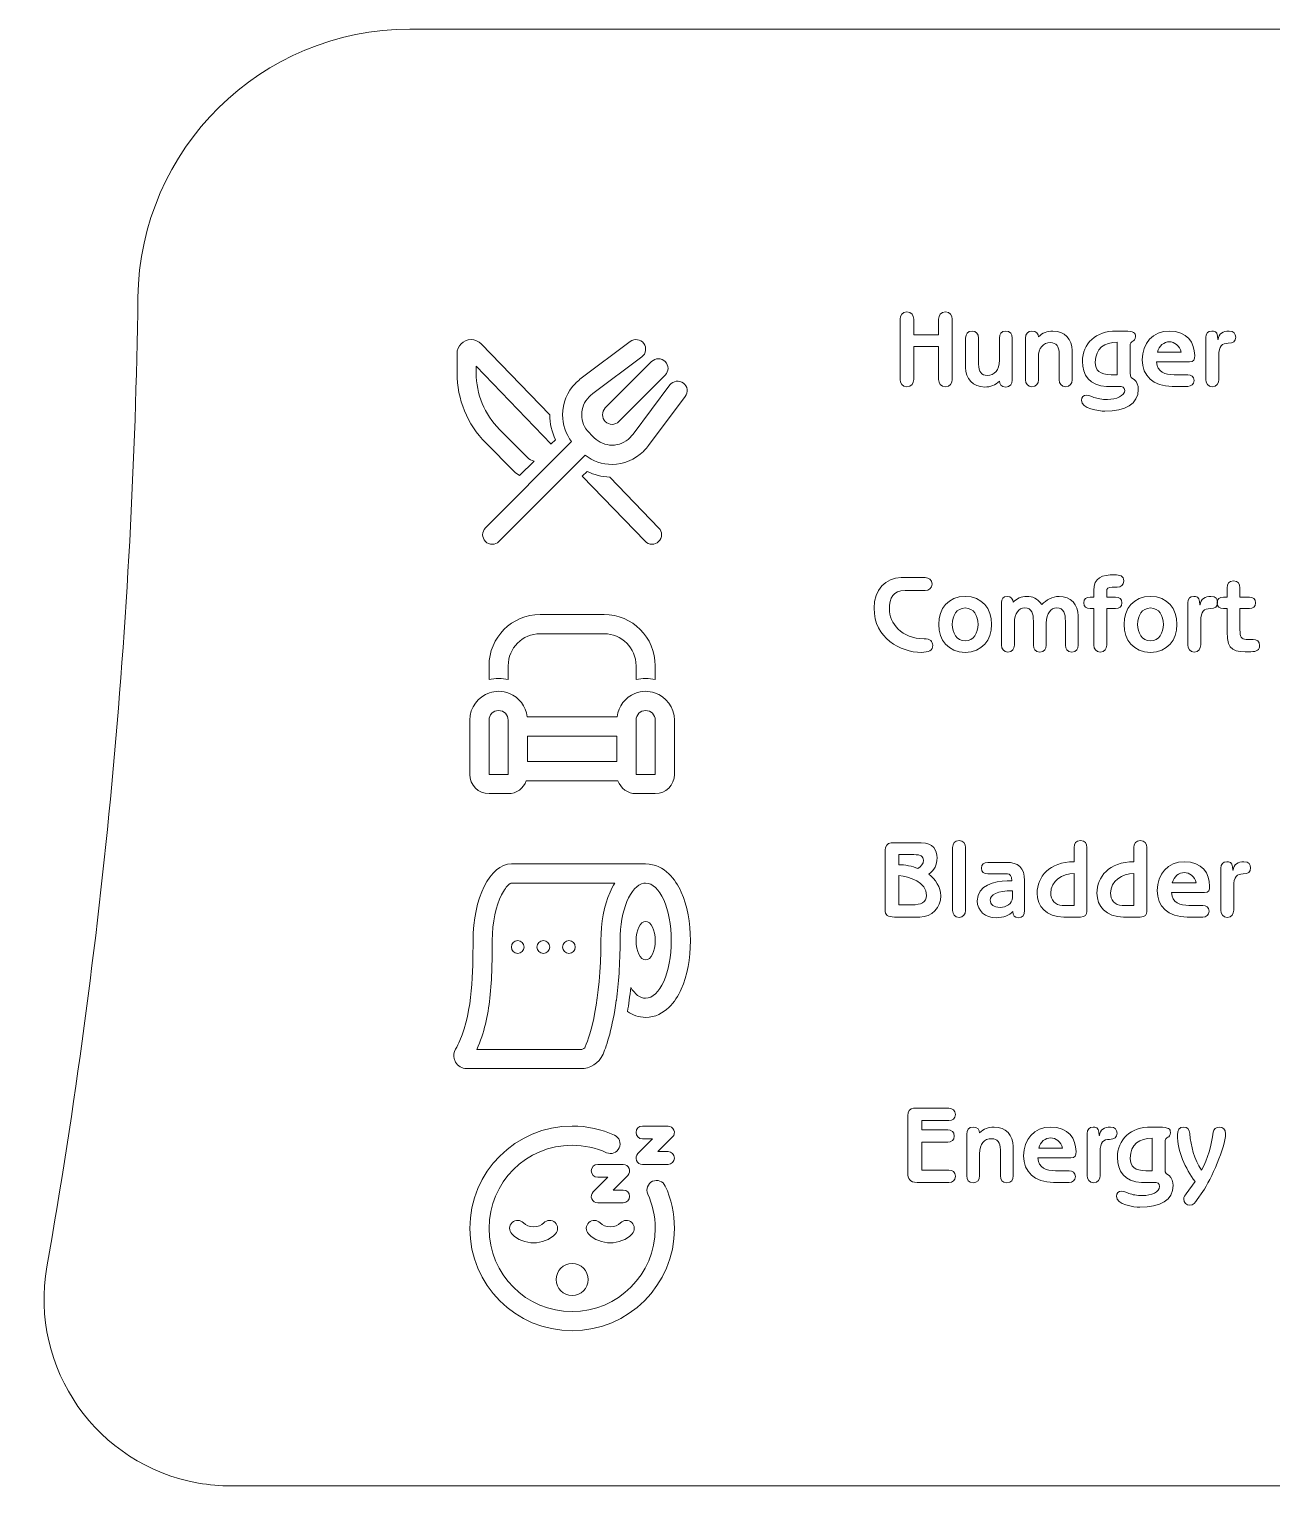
# Model space of a CAD drawing. Extents: x 907 to 1013, y -115 to -60.
# Drawn here: x 906.7 to 953.6, y -114.7 to -59.7 of the extents above; entities that cross this region are included whole.
import ezdxf

# ---------------------------------------------------------------- set-up
doc = ezdxf.new("R2010")
doc.units = 0
doc.header["$MEASUREMENT"] = 0
doc.layers.add('Layer 1', color=7, linetype='Continuous', lineweight=0)

# ---------------------------------------------------------------- blocks, each defined once
blk = doc.blocks.new('Block_2')
at = {"layer": 'Layer 1', "color": 7, "lineweight": 9}
for points, knots in [([(939.772, -80.924), (939.333, -80.924), (939.183, -81.204), (939.183, -81.622), (939.183, -82.142), (939.634, -82.743), (940.491, -82.743), (940.722, -82.743), (940.82, -82.849), (940.82, -82.987), (940.82, -83.182), (940.669, -83.255), (940.389, -83.255), (939.593, -83.255), (938.606, -82.719), (938.606, -81.59), (938.606, -80.891), (939.041, -80.437), (939.626, -80.437), (939.626, -80.437), (940.527, -80.437), (940.527, -80.437), (940.673, -80.437), (940.791, -80.514), (940.791, -80.68), (940.791, -80.847), (940.673, -80.924), (940.527, -80.924), (940.527, -80.924), (939.772, -80.924), (939.772, -80.924)], [0, 0, 0, 0, 1, 1, 1, 2, 2, 2, 3, 3, 3, 4, 4, 4, 5, 5, 5, 6, 6, 6, 7, 7, 7, 8, 8, 8, 9, 9, 9, 10, 10, 10, 10]), ([(946.895, -81.606), (946.895, -81.606), (946.757, -81.606), (946.757, -81.606), (946.623, -81.606), (946.518, -81.537), (946.518, -81.387), (946.518, -81.237), (946.623, -81.168), (946.757, -81.168), (946.757, -81.168), (946.895, -81.168), (946.895, -81.168), (946.895, -81.168), (946.895, -80.92), (946.895, -80.92), (946.895, -80.428), (947.216, -80.331), (947.675, -80.331), (947.874, -80.331), (948.029, -80.363), (948.029, -80.562), (948.029, -80.721), (947.919, -80.794), (947.781, -80.794), (947.781, -80.794), (947.586, -80.794), (947.586, -80.794), (947.428, -80.794), (947.383, -80.843), (947.383, -80.96), (947.383, -80.96), (947.383, -81.168), (947.383, -81.168), (947.383, -81.168), (947.72, -81.168), (947.72, -81.168), (947.85, -81.168), (947.955, -81.237), (947.955, -81.387), (947.955, -81.537), (947.85, -81.606), (947.72, -81.606), (947.72, -81.606), (947.383, -81.606), (947.383, -81.606), (947.383, -81.606), (947.383, -82.979), (947.383, -82.979), (947.383, -83.125), (947.306, -83.243), (947.139, -83.243), (946.973, -83.243), (946.895, -83.125), (946.895, -82.979), (946.895, -82.979), (946.895, -81.606), (946.895, -81.606)], [0, 0, 0, 0, 1, 1, 1, 2, 2, 2, 3, 3, 3, 4, 4, 4, 5, 5, 5, 6, 6, 6, 7, 7, 7, 8, 8, 8, 9, 9, 9, 10, 10, 10, 11, 11, 11, 12, 12, 12, 13, 13, 13, 14, 14, 14, 15, 15, 15, 16, 16, 16, 17, 17, 17, 18, 18, 18, 19, 19, 19, 19]), ([(952.411, -81.606), (952.411, -81.606), (952.411, -82.41), (952.411, -82.41), (952.411, -82.654), (952.46, -82.768), (952.646, -82.768), (952.646, -82.768), (952.906, -82.768), (952.906, -82.768), (953.044, -82.768), (953.154, -82.841), (953.154, -82.999), (953.154, -83.158), (953.044, -83.231), (952.825, -83.231), (952.208, -83.231), (951.923, -83.231), (951.923, -82.483), (951.923, -82.483), (951.923, -81.606), (951.923, -81.606), (951.923, -81.606), (951.785, -81.606), (951.785, -81.606), (951.651, -81.606), (951.546, -81.537), (951.546, -81.387), (951.546, -81.237), (951.651, -81.168), (951.785, -81.168), (951.785, -81.168), (951.923, -81.168), (951.923, -81.168), (951.923, -81.168), (951.923, -80.822), (951.923, -80.822), (951.923, -80.676), (952.001, -80.558), (952.167, -80.558), (952.334, -80.558), (952.411, -80.676), (952.411, -80.822), (952.411, -80.822), (952.411, -81.168), (952.411, -81.168), (952.411, -81.168), (952.768, -81.168), (952.768, -81.168), (952.898, -81.168), (953.004, -81.237), (953.004, -81.387), (953.004, -81.537), (952.898, -81.606), (952.768, -81.606), (952.768, -81.606), (952.411, -81.606), (952.411, -81.606)], [0, 0, 0, 0, 1, 1, 1, 2, 2, 2, 3, 3, 3, 4, 4, 4, 5, 5, 5, 6, 6, 6, 7, 7, 7, 8, 8, 8, 9, 9, 9, 10, 10, 10, 11, 11, 11, 12, 12, 12, 13, 13, 13, 14, 14, 14, 15, 15, 15, 16, 16, 16, 17, 17, 17, 18, 18, 18, 19, 19, 19, 19]), ([(942.042, -83.255), (941.409, -83.255), (941.043, -82.792), (941.043, -82.199), (941.043, -81.606), (941.409, -81.143), (942.042, -81.143), (942.676, -81.143), (943.041, -81.606), (943.041, -82.199), (943.041, -82.792), (942.676, -83.255), (942.042, -83.255)], [0, 0, 0, 0, 1, 1, 1, 2, 2, 2, 3, 3, 3, 4, 4, 4, 4]), ([(943.411, -81.379), (943.411, -81.249), (943.48, -81.143), (943.63, -81.143), (943.78, -81.143), (943.849, -81.249), (943.849, -81.363), (943.992, -81.224), (944.166, -81.143), (944.365, -81.143), (944.601, -81.143), (944.747, -81.216), (944.934, -81.448), (945.108, -81.285), (945.32, -81.143), (945.588, -81.143), (946.026, -81.143), (946.311, -81.46), (946.311, -81.874), (946.311, -81.874), (946.311, -82.979), (946.311, -82.979), (946.311, -83.125), (946.233, -83.243), (946.067, -83.243), (945.9, -83.243), (945.823, -83.125), (945.823, -82.979), (945.823, -82.979), (945.823, -82.077), (945.823, -82.077), (945.823, -81.797), (945.766, -81.582), (945.494, -81.582), (945.279, -81.582), (945.104, -81.769), (945.104, -82.15), (945.104, -82.15), (945.104, -82.979), (945.104, -82.979), (945.104, -83.125), (945.027, -83.243), (944.861, -83.243), (944.694, -83.243), (944.617, -83.125), (944.617, -82.979), (944.617, -82.979), (944.617, -82.077), (944.617, -82.077), (944.617, -81.797), (944.56, -81.582), (944.288, -81.582), (944.073, -81.582), (943.898, -81.769), (943.898, -82.15), (943.898, -82.15), (943.898, -82.979), (943.898, -82.979), (943.898, -83.125), (943.821, -83.243), (943.654, -83.243), (943.488, -83.243), (943.411, -83.125), (943.411, -82.979), (943.411, -82.979), (943.411, -81.379), (943.411, -81.379)], [0, 0, 0, 0, 1, 1, 1, 2, 2, 2, 3, 3, 3, 4, 4, 4, 5, 5, 5, 6, 6, 6, 7, 7, 7, 8, 8, 8, 9, 9, 9, 10, 10, 10, 11, 11, 11, 12, 12, 12, 13, 13, 13, 14, 14, 14, 15, 15, 15, 16, 16, 16, 17, 17, 17, 18, 18, 18, 19, 19, 19, 20, 20, 20, 21, 21, 21, 22, 22, 22, 22]), ([(949.036, -83.255), (948.402, -83.255), (948.037, -82.792), (948.037, -82.199), (948.037, -81.606), (948.402, -81.143), (949.036, -81.143), (949.669, -81.143), (950.035, -81.606), (950.035, -82.199), (950.035, -82.792), (949.669, -83.255), (949.036, -83.255)], [0, 0, 0, 0, 1, 1, 1, 2, 2, 2, 3, 3, 3, 4, 4, 4, 4]), ([(950.445, -81.391), (950.445, -81.224), (950.526, -81.143), (950.668, -81.143), (950.758, -81.143), (950.872, -81.155), (950.888, -81.338), (950.888, -81.338), (950.896, -81.464), (950.896, -81.464), (950.896, -81.464), (950.904, -81.464), (950.904, -81.464), (950.937, -81.241), (951.091, -81.143), (951.318, -81.143), (951.497, -81.143), (951.57, -81.241), (951.57, -81.379), (951.57, -81.533), (951.465, -81.606), (951.29, -81.606), (951.05, -81.606), (950.932, -81.704), (950.932, -82.077), (950.932, -82.077), (950.932, -82.967), (950.932, -82.967), (950.932, -83.125), (950.843, -83.243), (950.689, -83.243), (950.534, -83.243), (950.445, -83.125), (950.445, -82.967), (950.445, -82.967), (950.445, -81.391), (950.445, -81.391)], [0, 0, 0, 0, 1, 1, 1, 2, 2, 2, 3, 3, 3, 4, 4, 4, 5, 5, 5, 6, 6, 6, 7, 7, 7, 8, 8, 8, 9, 9, 9, 10, 10, 10, 11, 11, 11, 12, 12, 12, 12]), ([(942.042, -81.582), (941.709, -81.582), (941.555, -81.874), (941.555, -82.199), (941.555, -82.524), (941.709, -82.817), (942.042, -82.817), (942.375, -82.817), (942.529, -82.524), (942.529, -82.199), (942.529, -81.874), (942.375, -81.582), (942.042, -81.582)], [0, 0, 0, 0, 1, 1, 1, 2, 2, 2, 3, 3, 3, 4, 4, 4, 4]), ([(949.036, -81.582), (948.703, -81.582), (948.548, -81.874), (948.548, -82.199), (948.548, -82.524), (948.703, -82.817), (949.036, -82.817), (949.369, -82.817), (949.523, -82.524), (949.523, -82.199), (949.523, -81.874), (949.369, -81.582), (949.036, -81.582)], [0, 0, 0, 0, 1, 1, 1, 2, 2, 2, 3, 3, 3, 4, 4, 4, 4])]:
    blk.add_open_spline(points, degree=3, knots=knots, dxfattribs=at)
blk = doc.blocks.new('Block_3')
at = {"layer": 'Layer 1', "color": 7, "lineweight": 9}
for points, knots in [([(941.041, -71.281), (941.041, -71.281), (941.041, -70.692), (941.041, -70.692), (941.041, -70.538), (941.122, -70.416), (941.297, -70.416), (941.471, -70.416), (941.553, -70.538), (941.553, -70.692), (941.553, -70.692), (941.553, -72.958), (941.553, -72.958), (941.553, -73.113), (941.471, -73.235), (941.297, -73.235), (941.122, -73.235), (941.041, -73.113), (941.041, -72.958), (941.041, -72.958), (941.041, -71.72), (941.041, -71.72), (941.041, -71.72), (940.099, -71.72), (940.099, -71.72), (940.099, -71.72), (940.099, -72.958), (940.099, -72.958), (940.099, -73.113), (940.017, -73.235), (939.843, -73.235), (939.668, -73.235), (939.587, -73.113), (939.587, -72.958), (939.587, -72.958), (939.587, -70.692), (939.587, -70.692), (939.587, -70.538), (939.668, -70.416), (939.843, -70.416), (940.017, -70.416), (940.099, -70.538), (940.099, -70.692), (940.099, -70.692), (940.099, -71.281), (940.099, -71.281), (940.099, -71.281), (941.041, -71.281), (941.041, -71.281)], [0, 0, 0, 0, 1, 1, 1, 2, 2, 2, 3, 3, 3, 4, 4, 4, 5, 5, 5, 6, 6, 6, 7, 7, 7, 8, 8, 8, 9, 9, 9, 10, 10, 10, 11, 11, 11, 12, 12, 12, 13, 13, 13, 14, 14, 14, 15, 15, 15, 16, 16, 16, 16]), ([(943.819, -72.983), (943.819, -73.129), (943.742, -73.247), (943.575, -73.247), (943.409, -73.247), (943.332, -73.129), (943.332, -73.028), (943.169, -73.182), (943.007, -73.247), (942.783, -73.247), (942.345, -73.247), (942.06, -72.93), (942.06, -72.516), (942.06, -72.516), (942.06, -71.399), (942.06, -71.399), (942.06, -71.253), (942.137, -71.135), (942.304, -71.135), (942.471, -71.135), (942.548, -71.253), (942.548, -71.399), (942.548, -71.399), (942.548, -72.386), (942.548, -72.386), (942.548, -72.67), (942.657, -72.808), (942.877, -72.808), (943.153, -72.808), (943.332, -72.617), (943.332, -72.24), (943.332, -72.24), (943.332, -71.399), (943.332, -71.399), (943.332, -71.253), (943.409, -71.135), (943.575, -71.135), (943.742, -71.135), (943.819, -71.253), (943.819, -71.399), (943.819, -71.399), (943.819, -72.983), (943.819, -72.983)], [0, 0, 0, 0, 1, 1, 1, 2, 2, 2, 3, 3, 3, 4, 4, 4, 5, 5, 5, 6, 6, 6, 7, 7, 7, 8, 8, 8, 9, 9, 9, 10, 10, 10, 11, 11, 11, 12, 12, 12, 13, 13, 13, 14, 14, 14, 14]), ([(944.318, -71.399), (944.318, -71.253), (944.396, -71.135), (944.562, -71.135), (944.729, -71.135), (944.806, -71.253), (944.806, -71.354), (944.968, -71.2), (945.131, -71.135), (945.354, -71.135), (945.793, -71.135), (946.077, -71.452), (946.077, -71.866), (946.077, -71.866), (946.077, -72.971), (946.077, -72.971), (946.077, -73.117), (946, -73.235), (945.833, -73.235), (945.667, -73.235), (945.59, -73.117), (945.59, -72.971), (945.59, -72.971), (945.59, -71.996), (945.59, -71.996), (945.59, -71.712), (945.48, -71.574), (945.261, -71.574), (944.985, -71.574), (944.806, -71.764), (944.806, -72.142), (944.806, -72.142), (944.806, -72.971), (944.806, -72.971), (944.806, -73.117), (944.729, -73.235), (944.562, -73.235), (944.396, -73.235), (944.318, -73.117), (944.318, -72.971), (944.318, -72.971), (944.318, -71.399), (944.318, -71.399)], [0, 0, 0, 0, 1, 1, 1, 2, 2, 2, 3, 3, 3, 4, 4, 4, 5, 5, 5, 6, 6, 6, 7, 7, 7, 8, 8, 8, 9, 9, 9, 10, 10, 10, 11, 11, 11, 12, 12, 12, 13, 13, 13, 14, 14, 14, 14]), ([(947.381, -73.222), (946.743, -73.222), (946.467, -72.768), (946.467, -72.288), (946.467, -71.594), (946.979, -71.135), (947.738, -71.135), (947.738, -71.135), (948.055, -71.135), (948.055, -71.135), (948.412, -71.155), (948.469, -71.2), (948.469, -71.338), (948.469, -71.602), (948.266, -71.431), (948.266, -71.728), (948.266, -71.728), (948.266, -72.711), (948.266, -72.711), (948.266, -72.906), (948.327, -72.894), (948.42, -72.967), (948.53, -73.052), (948.575, -73.202), (948.575, -73.336), (948.575, -73.893), (948.083, -74.157), (947.316, -74.157), (947.092, -74.157), (946.43, -74.071), (946.43, -73.746), (946.43, -73.62), (946.516, -73.556), (946.613, -73.556), (946.707, -73.556), (946.784, -73.596), (946.902, -73.637), (947.048, -73.69), (947.194, -73.718), (947.413, -73.718), (947.75, -73.718), (948.063, -73.58), (948.063, -73.373), (948.063, -73.263), (947.982, -73.222), (947.836, -73.222), (947.836, -73.222), (947.381, -73.222), (947.381, -73.222)], [0, 0, 0, 0, 1, 1, 1, 2, 2, 2, 3, 3, 3, 4, 4, 4, 5, 5, 5, 6, 6, 6, 7, 7, 7, 8, 8, 8, 9, 9, 9, 10, 10, 10, 11, 11, 11, 12, 12, 12, 13, 13, 13, 14, 14, 14, 15, 15, 15, 16, 16, 16, 16]), ([(949.854, -73.222), (949.131, -73.222), (948.725, -72.824), (948.725, -72.219), (948.725, -71.61), (949.123, -71.135), (949.745, -71.135), (950.423, -71.135), (950.703, -71.586), (950.703, -72.061), (950.703, -72.199), (950.675, -72.301), (950.504, -72.301), (950.504, -72.301), (949.261, -72.301), (949.261, -72.301), (949.294, -72.682), (949.582, -72.784), (949.923, -72.784), (949.923, -72.784), (950.447, -72.784), (950.447, -72.784), (950.577, -72.784), (950.683, -72.853), (950.683, -73.003), (950.683, -73.153), (950.577, -73.222), (950.447, -73.222), (950.447, -73.222), (949.854, -73.222), (949.854, -73.222)], [0, 0, 0, 0, 1, 1, 1, 2, 2, 2, 3, 3, 3, 4, 4, 4, 5, 5, 5, 6, 6, 6, 7, 7, 7, 8, 8, 8, 9, 9, 9, 10, 10, 10, 10]), ([(951.125, -71.383), (951.125, -71.216), (951.207, -71.135), (951.349, -71.135), (951.438, -71.135), (951.552, -71.147), (951.568, -71.33), (951.568, -71.33), (951.576, -71.456), (951.576, -71.456), (951.576, -71.456), (951.584, -71.456), (951.584, -71.456), (951.617, -71.232), (951.771, -71.135), (951.999, -71.135), (952.177, -71.135), (952.25, -71.232), (952.25, -71.37), (952.25, -71.525), (952.145, -71.598), (951.97, -71.598), (951.731, -71.598), (951.613, -71.695), (951.613, -72.069), (951.613, -72.069), (951.613, -72.958), (951.613, -72.958), (951.613, -73.117), (951.523, -73.235), (951.369, -73.235), (951.215, -73.235), (951.125, -73.117), (951.125, -72.958), (951.125, -72.958), (951.125, -71.383), (951.125, -71.383)], [0, 0, 0, 0, 1, 1, 1, 2, 2, 2, 3, 3, 3, 4, 4, 4, 5, 5, 5, 6, 6, 6, 7, 7, 7, 8, 8, 8, 9, 9, 9, 10, 10, 10, 11, 11, 11, 12, 12, 12, 12]), ([(947.779, -71.557), (947.312, -71.557), (946.954, -71.785), (946.954, -72.305), (946.954, -72.625), (947.121, -72.784), (947.547, -72.784), (947.547, -72.784), (947.779, -72.784), (947.779, -72.784), (947.779, -72.784), (947.779, -71.557), (947.779, -71.557)], [0, 0, 0, 0, 1, 1, 1, 2, 2, 2, 3, 3, 3, 4, 4, 4, 4]), ([(950.191, -71.935), (950.138, -71.691), (949.935, -71.541), (949.745, -71.541), (949.554, -71.541), (949.351, -71.691), (949.294, -71.935), (949.294, -71.935), (950.191, -71.935), (950.191, -71.935)], [0, 0, 0, 0, 1, 1, 1, 2, 2, 2, 3, 3, 3, 3])]:
    blk.add_open_spline(points, degree=3, knots=knots, dxfattribs=at)
blk = doc.blocks.new('Block_4')
at = {"layer": 'Layer 1', "color": 7, "lineweight": 9}
for points, knots in [([(940.383, -90.445), (940.846, -90.445), (940.98, -90.713), (940.98, -91.009), (940.98, -91.286), (940.883, -91.456), (940.671, -91.623), (940.923, -91.813), (941.122, -92.114), (941.122, -92.439), (941.122, -92.873), (940.789, -93.239), (940.334, -93.239), (940.334, -93.239), (939.376, -93.239), (939.376, -93.239), (939.108, -93.239), (939.022, -93.158), (939.022, -92.963), (939.022, -92.963), (939.022, -90.721), (939.022, -90.721), (939.022, -90.567), (939.108, -90.445), (939.246, -90.445), (939.246, -90.445), (940.383, -90.445), (940.383, -90.445)], [0, 0, 0, 0, 1, 1, 1, 2, 2, 2, 3, 3, 3, 4, 4, 4, 5, 5, 5, 6, 6, 6, 7, 7, 7, 8, 8, 8, 9, 9, 9, 9]), ([(942.056, -92.987), (942.056, -93.133), (941.979, -93.251), (941.813, -93.251), (941.646, -93.251), (941.569, -93.133), (941.569, -92.987), (941.569, -92.987), (941.569, -90.615), (941.569, -90.615), (941.569, -90.469), (941.646, -90.351), (941.813, -90.351), (941.979, -90.351), (942.056, -90.469), (942.056, -90.615), (942.056, -90.615), (942.056, -92.987), (942.056, -92.987)], [0, 0, 0, 0, 1, 1, 1, 2, 2, 2, 3, 3, 3, 4, 4, 4, 5, 5, 5, 6, 6, 6, 6]), ([(946.638, -93.024), (946.638, -93.15), (946.585, -93.239), (946.394, -93.239), (946.394, -93.239), (945.764, -93.239), (945.764, -93.239), (945.09, -93.239), (944.757, -92.825), (944.757, -92.337), (944.757, -91.728), (945.216, -91.151), (946.15, -91.151), (946.15, -91.151), (946.15, -90.615), (946.15, -90.615), (946.15, -90.469), (946.227, -90.351), (946.394, -90.351), (946.56, -90.351), (946.638, -90.469), (946.638, -90.615), (946.638, -90.615), (946.638, -93.024), (946.638, -93.024)], [0, 0, 0, 0, 1, 1, 1, 2, 2, 2, 3, 3, 3, 4, 4, 4, 5, 5, 5, 6, 6, 6, 7, 7, 7, 8, 8, 8, 8]), ([(948.896, -93.024), (948.896, -93.15), (948.843, -93.239), (948.652, -93.239), (948.652, -93.239), (948.022, -93.239), (948.022, -93.239), (947.348, -93.239), (947.015, -92.825), (947.015, -92.337), (947.015, -91.728), (947.474, -91.151), (948.408, -91.151), (948.408, -91.151), (948.408, -90.615), (948.408, -90.615), (948.408, -90.469), (948.485, -90.351), (948.652, -90.351), (948.818, -90.351), (948.896, -90.469), (948.896, -90.615), (948.896, -90.615), (948.896, -93.024), (948.896, -93.024)], [0, 0, 0, 0, 1, 1, 1, 2, 2, 2, 3, 3, 3, 4, 4, 4, 5, 5, 5, 6, 6, 6, 7, 7, 7, 8, 8, 8, 8]), ([(939.534, -91.265), (939.762, -91.265), (940.05, -91.322), (940.261, -91.411), (940.391, -91.33), (940.468, -91.233), (940.468, -91.099), (940.468, -90.948), (940.375, -90.883), (940.107, -90.883), (940.107, -90.883), (939.534, -90.883), (939.534, -90.883), (939.534, -90.883), (939.534, -91.265), (939.534, -91.265)], [0, 0, 0, 0, 1, 1, 1, 2, 2, 2, 3, 3, 3, 4, 4, 4, 5, 5, 5, 5]), ([(944.286, -92.995), (944.286, -93.162), (944.225, -93.263), (944.046, -93.263), (943.912, -93.263), (943.851, -93.182), (943.839, -93.028), (943.709, -93.19), (943.49, -93.263), (943.21, -93.263), (942.799, -93.263), (942.499, -93.012), (942.499, -92.622), (942.499, -92.037), (943.153, -91.878), (943.628, -91.878), (943.628, -91.878), (943.799, -91.878), (943.799, -91.878), (943.799, -91.671), (943.746, -91.614), (943.636, -91.614), (943.636, -91.614), (942.893, -91.614), (942.893, -91.614), (942.759, -91.614), (942.653, -91.545), (942.653, -91.395), (942.653, -91.245), (942.759, -91.176), (942.893, -91.176), (942.893, -91.176), (943.604, -91.176), (943.604, -91.176), (944.034, -91.176), (944.286, -91.367), (944.286, -91.866), (944.286, -91.866), (944.286, -92.995), (944.286, -92.995)], [0, 0, 0, 0, 1, 1, 1, 2, 2, 2, 3, 3, 3, 4, 4, 4, 5, 5, 5, 6, 6, 6, 7, 7, 7, 8, 8, 8, 9, 9, 9, 10, 10, 10, 11, 11, 11, 12, 12, 12, 13, 13, 13, 13]), ([(950.419, -93.239), (949.696, -93.239), (949.29, -92.841), (949.29, -92.236), (949.29, -91.627), (949.688, -91.151), (950.309, -91.151), (950.987, -91.151), (951.268, -91.602), (951.268, -92.077), (951.268, -92.216), (951.239, -92.317), (951.069, -92.317), (951.069, -92.317), (949.826, -92.317), (949.826, -92.317), (949.858, -92.699), (950.147, -92.8), (950.488, -92.8), (950.488, -92.8), (951.012, -92.8), (951.012, -92.8), (951.142, -92.8), (951.247, -92.869), (951.247, -93.02), (951.247, -93.17), (951.142, -93.239), (951.012, -93.239), (951.012, -93.239), (950.419, -93.239), (950.419, -93.239)], [0, 0, 0, 0, 1, 1, 1, 2, 2, 2, 3, 3, 3, 4, 4, 4, 5, 5, 5, 6, 6, 6, 7, 7, 7, 8, 8, 8, 9, 9, 9, 10, 10, 10, 10]), ([(951.69, -91.399), (951.69, -91.233), (951.771, -91.151), (951.913, -91.151), (952.003, -91.151), (952.116, -91.164), (952.133, -91.346), (952.133, -91.346), (952.141, -91.472), (952.141, -91.472), (952.141, -91.472), (952.149, -91.472), (952.149, -91.472), (952.181, -91.249), (952.336, -91.151), (952.563, -91.151), (952.742, -91.151), (952.815, -91.249), (952.815, -91.387), (952.815, -91.541), (952.709, -91.614), (952.535, -91.614), (952.295, -91.614), (952.177, -91.712), (952.177, -92.086), (952.177, -92.086), (952.177, -92.975), (952.177, -92.975), (952.177, -93.133), (952.088, -93.251), (951.934, -93.251), (951.779, -93.251), (951.69, -93.133), (951.69, -92.975), (951.69, -92.975), (951.69, -91.399), (951.69, -91.399)], [0, 0, 0, 0, 1, 1, 1, 2, 2, 2, 3, 3, 3, 4, 4, 4, 5, 5, 5, 6, 6, 6, 7, 7, 7, 8, 8, 8, 9, 9, 9, 10, 10, 10, 11, 11, 11, 12, 12, 12, 12]), ([(939.534, -92.776), (939.534, -92.776), (940.034, -92.776), (940.034, -92.776), (940.375, -92.776), (940.586, -92.695), (940.586, -92.423), (940.586, -91.927), (939.944, -91.704), (939.534, -91.671), (939.534, -91.671), (939.534, -92.776), (939.534, -92.776)], [0, 0, 0, 0, 1, 1, 1, 2, 2, 2, 3, 3, 3, 4, 4, 4, 4]), ([(946.15, -91.59), (945.712, -91.59), (945.269, -91.883), (945.269, -92.333), (945.269, -92.589), (945.431, -92.8), (945.707, -92.8), (945.707, -92.8), (946.15, -92.8), (946.15, -92.8), (946.15, -92.8), (946.15, -91.59), (946.15, -91.59)], [0, 0, 0, 0, 1, 1, 1, 2, 2, 2, 3, 3, 3, 4, 4, 4, 4]), ([(948.408, -91.59), (947.97, -91.59), (947.527, -91.883), (947.527, -92.333), (947.527, -92.589), (947.689, -92.8), (947.966, -92.8), (947.966, -92.8), (948.408, -92.8), (948.408, -92.8), (948.408, -92.8), (948.408, -91.59), (948.408, -91.59)], [0, 0, 0, 0, 1, 1, 1, 2, 2, 2, 3, 3, 3, 4, 4, 4, 4]), ([(950.756, -91.952), (950.703, -91.708), (950.5, -91.558), (950.309, -91.558), (950.118, -91.558), (949.915, -91.708), (949.858, -91.952), (949.858, -91.952), (950.756, -91.952), (950.756, -91.952)], [0, 0, 0, 0, 1, 1, 1, 2, 2, 2, 3, 3, 3, 3]), ([(943.823, -92.244), (943.258, -92.244), (942.986, -92.406), (942.986, -92.597), (942.986, -92.764), (943.116, -92.873), (943.36, -92.873), (943.587, -92.873), (943.823, -92.735), (943.823, -92.504), (943.823, -92.504), (943.823, -92.244), (943.823, -92.244)], [0, 0, 0, 0, 1, 1, 1, 2, 2, 2, 3, 3, 3, 4, 4, 4, 4])]:
    blk.add_open_spline(points, degree=3, knots=knots, dxfattribs=at)
blk = doc.blocks.new('Block_5')
at = {"layer": 'Layer 1', "color": 7, "lineweight": 9}
for points, knots in [([(940.409, -101.265), (940.409, -101.265), (941.384, -101.265), (941.384, -101.265), (941.522, -101.265), (941.632, -101.339), (941.632, -101.497), (941.632, -101.655), (941.522, -101.728), (941.384, -101.728), (941.384, -101.728), (940.409, -101.728), (940.409, -101.728), (940.409, -101.728), (940.409, -102.784), (940.409, -102.784), (940.409, -102.784), (941.425, -102.784), (941.425, -102.784), (941.563, -102.784), (941.672, -102.857), (941.672, -103.016), (941.672, -103.174), (941.563, -103.247), (941.425, -103.247), (941.425, -103.247), (940.227, -103.247), (940.227, -103.247), (939.959, -103.247), (939.873, -103.109), (939.873, -102.898), (939.873, -102.898), (939.873, -100.729), (939.873, -100.729), (939.873, -100.575), (939.959, -100.453), (940.097, -100.453), (940.097, -100.453), (941.425, -100.453), (941.425, -100.453), (941.563, -100.453), (941.672, -100.526), (941.672, -100.685), (941.672, -100.843), (941.563, -100.916), (941.425, -100.916), (941.425, -100.916), (940.409, -100.916), (940.409, -100.916), (940.409, -100.916), (940.409, -101.265), (940.409, -101.265)], [0, 0, 0, 0, 1, 1, 1, 2, 2, 2, 3, 3, 3, 4, 4, 4, 5, 5, 5, 6, 6, 6, 7, 7, 7, 8, 8, 8, 9, 9, 9, 10, 10, 10, 11, 11, 11, 12, 12, 12, 13, 13, 13, 14, 14, 14, 15, 15, 15, 16, 16, 16, 17, 17, 17, 17]), ([(942.099, -101.424), (942.099, -101.278), (942.176, -101.16), (942.343, -101.16), (942.509, -101.16), (942.586, -101.278), (942.586, -101.379), (942.749, -101.225), (942.911, -101.16), (943.135, -101.16), (943.573, -101.16), (943.857, -101.477), (943.857, -101.891), (943.857, -101.891), (943.857, -102.996), (943.857, -102.996), (943.857, -103.142), (943.78, -103.26), (943.614, -103.26), (943.447, -103.26), (943.37, -103.142), (943.37, -102.996), (943.37, -102.996), (943.37, -102.021), (943.37, -102.021), (943.37, -101.737), (943.26, -101.598), (943.041, -101.598), (942.765, -101.598), (942.586, -101.789), (942.586, -102.167), (942.586, -102.167), (942.586, -102.996), (942.586, -102.996), (942.586, -103.142), (942.509, -103.26), (942.343, -103.26), (942.176, -103.26), (942.099, -103.142), (942.099, -102.996), (942.099, -102.996), (942.099, -101.424), (942.099, -101.424)], [0, 0, 0, 0, 1, 1, 1, 2, 2, 2, 3, 3, 3, 4, 4, 4, 5, 5, 5, 6, 6, 6, 7, 7, 7, 8, 8, 8, 9, 9, 9, 10, 10, 10, 11, 11, 11, 12, 12, 12, 13, 13, 13, 14, 14, 14, 14]), ([(945.376, -103.247), (944.654, -103.247), (944.247, -102.849), (944.247, -102.244), (944.247, -101.635), (944.645, -101.16), (945.267, -101.16), (945.945, -101.16), (946.225, -101.611), (946.225, -102.086), (946.225, -102.224), (946.197, -102.325), (946.026, -102.325), (946.026, -102.325), (944.783, -102.325), (944.783, -102.325), (944.816, -102.707), (945.104, -102.809), (945.446, -102.809), (945.446, -102.809), (945.969, -102.809), (945.969, -102.809), (946.099, -102.809), (946.205, -102.878), (946.205, -103.028), (946.205, -103.178), (946.099, -103.247), (945.969, -103.247), (945.969, -103.247), (945.376, -103.247), (945.376, -103.247)], [0, 0, 0, 0, 1, 1, 1, 2, 2, 2, 3, 3, 3, 4, 4, 4, 5, 5, 5, 6, 6, 6, 7, 7, 7, 8, 8, 8, 9, 9, 9, 10, 10, 10, 10]), ([(945.714, -101.96), (945.661, -101.716), (945.458, -101.566), (945.267, -101.566), (945.076, -101.566), (944.873, -101.716), (944.816, -101.96), (944.816, -101.96), (945.714, -101.96), (945.714, -101.96)], [0, 0, 0, 0, 1, 1, 1, 2, 2, 2, 3, 3, 3, 3]), ([(946.648, -101.408), (946.648, -101.241), (946.729, -101.16), (946.871, -101.16), (946.96, -101.16), (947.074, -101.172), (947.09, -101.355), (947.09, -101.355), (947.098, -101.481), (947.098, -101.481), (947.098, -101.481), (947.107, -101.481), (947.107, -101.481), (947.139, -101.257), (947.293, -101.16), (947.521, -101.16), (947.7, -101.16), (947.773, -101.257), (947.773, -101.395), (947.773, -101.55), (947.667, -101.623), (947.492, -101.623), (947.253, -101.623), (947.135, -101.72), (947.135, -102.094), (947.135, -102.094), (947.135, -102.983), (947.135, -102.983), (947.135, -103.142), (947.046, -103.26), (946.891, -103.26), (946.737, -103.26), (946.648, -103.142), (946.648, -102.983), (946.648, -102.983), (946.648, -101.408), (946.648, -101.408)], [0, 0, 0, 0, 1, 1, 1, 2, 2, 2, 3, 3, 3, 4, 4, 4, 5, 5, 5, 6, 6, 6, 7, 7, 7, 8, 8, 8, 9, 9, 9, 10, 10, 10, 11, 11, 11, 12, 12, 12, 12]), ([(948.699, -103.247), (948.061, -103.247), (947.785, -102.792), (947.785, -102.313), (947.785, -101.619), (948.297, -101.16), (949.056, -101.16), (949.056, -101.16), (949.373, -101.16), (949.373, -101.16), (949.73, -101.18), (949.787, -101.225), (949.787, -101.363), (949.787, -101.627), (949.584, -101.456), (949.584, -101.753), (949.584, -101.753), (949.584, -102.736), (949.584, -102.736), (949.584, -102.931), (949.645, -102.918), (949.738, -102.991), (949.848, -103.077), (949.893, -103.227), (949.893, -103.361), (949.893, -103.917), (949.401, -104.181), (948.634, -104.181), (948.41, -104.181), (947.748, -104.096), (947.748, -103.771), (947.748, -103.645), (947.834, -103.58), (947.931, -103.58), (948.025, -103.58), (948.102, -103.621), (948.219, -103.662), (948.366, -103.714), (948.512, -103.743), (948.731, -103.743), (949.068, -103.743), (949.381, -103.605), (949.381, -103.398), (949.381, -103.288), (949.3, -103.247), (949.154, -103.247), (949.154, -103.247), (948.699, -103.247), (948.699, -103.247)], [0, 0, 0, 0, 1, 1, 1, 2, 2, 2, 3, 3, 3, 4, 4, 4, 5, 5, 5, 6, 6, 6, 7, 7, 7, 8, 8, 8, 9, 9, 9, 10, 10, 10, 11, 11, 11, 12, 12, 12, 13, 13, 13, 14, 14, 14, 15, 15, 15, 16, 16, 16, 16]), ([(949.097, -101.582), (948.63, -101.582), (948.272, -101.81), (948.272, -102.329), (948.272, -102.65), (948.439, -102.809), (948.865, -102.809), (948.865, -102.809), (949.097, -102.809), (949.097, -102.809), (949.097, -102.809), (949.097, -101.582), (949.097, -101.582)], [0, 0, 0, 0, 1, 1, 1, 2, 2, 2, 3, 3, 3, 4, 4, 4, 4]), ([(950.721, -103.219), (950.348, -102.719), (950.055, -102.086), (950.055, -101.452), (950.055, -101.282), (950.124, -101.16), (950.287, -101.16), (950.417, -101.16), (950.506, -101.237), (950.518, -101.408), (950.555, -101.875), (950.689, -102.39), (950.957, -102.78), (951.201, -102.374), (951.339, -101.818), (951.404, -101.355), (951.42, -101.237), (951.513, -101.16), (951.635, -101.16), (951.757, -101.16), (951.871, -101.245), (951.871, -101.42), (951.871, -101.911), (951.318, -103.146), (951.01, -103.593), (951.01, -103.593), (950.802, -103.893), (950.802, -103.893), (950.733, -103.995), (950.66, -104.108), (950.522, -104.108), (950.388, -104.108), (950.291, -104.011), (950.291, -103.885), (950.291, -103.788), (950.34, -103.739), (950.388, -103.674), (950.388, -103.674), (950.721, -103.219), (950.721, -103.219)], [0, 0, 0, 0, 1, 1, 1, 2, 2, 2, 3, 3, 3, 4, 4, 4, 5, 5, 5, 6, 6, 6, 7, 7, 7, 8, 8, 8, 9, 9, 9, 10, 10, 10, 11, 11, 11, 12, 12, 12, 13, 13, 13, 13])]:
    blk.add_open_spline(points, degree=3, knots=knots, dxfattribs=at)
blk = doc.blocks.new('Block_10')
at = {"layer": 'Layer 1', "color": 7, "lineweight": 9}
blk.add_open_spline([(921.09, -59.749), (915.474, -59.749), (910.901, -64.261), (910.825, -69.875), (910.657, -82.132), (909.51, -94.355), (907.392, -106.429), (906.72, -110.262), (909.283, -113.915), (913.116, -114.587), (913.518, -114.657), (913.926, -114.693), (914.334, -114.693), (914.334, -114.693), (999.448, -114.693), (999.448, -114.693), (1004.3, -114.693), (1008.45, -111.207), (1009.288, -106.429), (1011.405, -94.355), (1012.553, -82.132), (1012.72, -69.875), (1012.795, -64.358), (1008.384, -59.825), (1002.867, -59.75), (1002.822, -59.749), (1002.777, -59.749), (1002.731, -59.749), (1002.731, -59.749), (921.09, -59.749), (921.09, -59.749)], degree=3, knots=[0, 0, 0, 0, 1, 1, 1, 2, 2, 2, 3, 3, 3, 4, 4, 4, 5, 5, 5, 6, 6, 6, 7, 7, 7, 8, 8, 8, 9, 9, 9, 10, 10, 10, 10], dxfattribs=at)
blk = doc.blocks.new('Block_0')
at = {"layer": 'Layer 1', "color": 7, "lineweight": 9}
for points, knots in [([(929.912, -71.603), (930.033, -71.763), (930, -71.989), (929.84, -72.11), (929.84, -72.11), (927.99, -73.497), (927.99, -73.497), (927.951, -73.527), (927.913, -73.559), (927.878, -73.594), (927.878, -73.594), (927.85, -73.622), (927.85, -73.622), (927.672, -73.8), (927.572, -74.041), (927.572, -74.293), (927.572, -74.545), (927.672, -74.786), (927.85, -74.964), (927.85, -74.964), (927.948, -75.062), (927.948, -75.062), (927.948, -75.062), (927.948, -75.062), (927.948, -75.062), (927.948, -75.062), (927.948, -75.062), (927.948, -75.062), (927.948, -75.062), (928.046, -75.16), (928.046, -75.16), (928.225, -75.34), (928.466, -75.439), (928.718, -75.439), (928.97, -75.439), (929.211, -75.34), (929.389, -75.162), (929.389, -75.162), (929.418, -75.133), (929.418, -75.133), (929.453, -75.098), (929.486, -75.061), (929.514, -75.022), (929.514, -75.022), (930.902, -73.171), (930.902, -73.171), (931.022, -73.012), (931.248, -72.978), (931.408, -73.099), (931.568, -73.22), (931.601, -73.446), (931.481, -73.606), (931.481, -73.606), (930.093, -75.456), (930.093, -75.456), (930.044, -75.522), (929.988, -75.586), (929.929, -75.646), (929.929, -75.646), (929.9, -75.674), (929.9, -75.674), (929.587, -75.988), (929.162, -76.165), (928.718, -76.165), (928.349, -76.165), (927.993, -76.042), (927.703, -75.821), (927.703, -75.821), (924.451, -79.073), (924.451, -79.073), (924.309, -79.215), (924.08, -79.215), (923.94, -79.073), (923.8, -78.931), (923.798, -78.702), (923.94, -78.562), (923.94, -78.562), (927.192, -75.308), (927.192, -75.308), (926.971, -75.019), (926.849, -74.661), (926.849, -74.293), (926.849, -73.85), (927.025, -73.425), (927.339, -73.111), (927.339, -73.111), (927.367, -73.082), (927.367, -73.082), (927.426, -73.024), (927.489, -72.968), (927.557, -72.918), (927.557, -72.918), (929.407, -71.531), (929.407, -71.531), (929.567, -71.41), (929.793, -71.443), (929.914, -71.603), (929.914, -71.603), (929.912, -71.603), (929.912, -71.603)], [0, 0, 0, 0, 1, 1, 1, 2, 2, 2, 3, 3, 3, 4, 4, 4, 5, 5, 5, 6, 6, 6, 7, 7, 7, 8, 8, 8, 9, 9, 9, 10, 10, 10, 11, 11, 11, 12, 12, 12, 13, 13, 13, 14, 14, 14, 15, 15, 15, 16, 16, 16, 17, 17, 17, 18, 18, 18, 19, 19, 19, 20, 20, 20, 21, 21, 21, 22, 22, 22, 23, 23, 23, 24, 24, 24, 25, 25, 25, 26, 26, 26, 27, 27, 27, 28, 28, 28, 29, 29, 29, 30, 30, 30, 31, 31, 31, 32, 32, 32, 33, 33, 33, 33]), ([(926.42, -75.397), (926.42, -75.397), (923.592, -72.466), (923.592, -72.466), (923.592, -72.466), (923.592, -72.719), (923.592, -72.719), (923.592, -73.515), (923.907, -74.28), (924.469, -74.845), (924.469, -74.845), (925.528, -75.91), (925.528, -75.91), (925.597, -75.981), (925.683, -76.024), (925.773, -76.042), (925.773, -76.042), (925.226, -76.59), (925.226, -76.59), (925.151, -76.541), (925.08, -76.486), (925.015, -76.419), (925.015, -76.419), (923.955, -75.356), (923.955, -75.356), (923.258, -74.655), (922.868, -73.707), (922.868, -72.719), (922.868, -72.719), (922.868, -71.989), (922.868, -71.989), (922.868, -71.697), (923.106, -71.459), (923.399, -71.459), (923.543, -71.459), (923.681, -71.517), (923.78, -71.621), (923.78, -71.621), (926.366, -74.298), (926.366, -74.298), (926.366, -74.625), (926.441, -74.945), (926.583, -75.234), (926.583, -75.234), (926.422, -75.396), (926.422, -75.396), (926.422, -75.396), (926.42, -75.397), (926.42, -75.397)], [0, 0, 0, 0, 1, 1, 1, 2, 2, 2, 3, 3, 3, 4, 4, 4, 5, 5, 5, 6, 6, 6, 7, 7, 7, 8, 8, 8, 9, 9, 9, 10, 10, 10, 11, 11, 11, 12, 12, 12, 13, 13, 13, 14, 14, 14, 15, 15, 15, 16, 16, 16, 16]), ([(930.724, -72.288), (930.865, -72.43), (930.865, -72.659), (930.724, -72.799), (930.724, -72.799), (928.975, -74.55), (928.975, -74.55), (928.833, -74.691), (928.604, -74.691), (928.463, -74.55), (928.323, -74.408), (928.322, -74.179), (928.463, -74.038), (928.463, -74.038), (930.211, -72.288), (930.211, -72.288), (930.353, -72.146), (930.582, -72.146), (930.722, -72.288), (930.722, -72.288), (930.724, -72.288), (930.724, -72.288)], [0, 0, 0, 0, 1, 1, 1, 2, 2, 2, 3, 3, 3, 4, 4, 4, 5, 5, 5, 6, 6, 6, 7, 7, 7, 7]), ([(928.631, -76.644), (928.631, -76.644), (930.485, -78.565), (930.485, -78.565), (930.624, -78.708), (930.62, -78.937), (930.476, -79.076), (930.333, -79.215), (930.104, -79.21), (929.965, -79.067), (929.965, -79.067), (927.593, -76.612), (927.593, -76.612), (927.593, -76.612), (927.776, -76.43), (927.776, -76.43), (928.041, -76.558), (928.331, -76.632), (928.631, -76.644)], [0, 0, 0, 0, 1, 1, 1, 2, 2, 2, 3, 3, 3, 4, 4, 4, 5, 5, 5, 6, 6, 6, 6]), ([(926.004, -82.553), (926.004, -82.553), (928.417, -82.553), (928.417, -82.553), (929.083, -82.553), (929.623, -83.093), (929.623, -83.759), (929.623, -83.759), (929.623, -84.284), (929.623, -84.284), (929.739, -84.257), (929.86, -84.242), (929.985, -84.242), (930.11, -84.242), (930.231, -84.257), (930.347, -84.284), (930.347, -84.284), (930.347, -83.759), (930.347, -83.759), (930.347, -82.693), (929.483, -81.829), (928.417, -81.829), (928.417, -81.829), (926.004, -81.829), (926.004, -81.829), (924.938, -81.829), (924.074, -82.693), (924.074, -83.759), (924.074, -83.759), (924.074, -84.284), (924.074, -84.284), (924.19, -84.257), (924.311, -84.242), (924.436, -84.242), (924.561, -84.242), (924.682, -84.257), (924.798, -84.284), (924.798, -84.284), (924.798, -83.759), (924.798, -83.759), (924.798, -83.093), (925.338, -82.553), (926.004, -82.553)], [0, 0, 0, 0, 1, 1, 1, 2, 2, 2, 3, 3, 3, 4, 4, 4, 5, 5, 5, 6, 6, 6, 7, 7, 7, 8, 8, 8, 9, 9, 9, 10, 10, 10, 11, 11, 11, 12, 12, 12, 13, 13, 13, 14, 14, 14, 14]), ([(930.324, -84.778), (930.217, -84.744), (930.104, -84.724), (929.985, -84.724), (929.842, -84.724), (929.706, -84.751), (929.581, -84.802), (929.218, -84.949), (928.951, -85.285), (928.907, -85.689), (928.907, -85.689), (925.516, -85.689), (925.516, -85.689), (925.471, -85.285), (925.205, -84.949), (924.842, -84.802), (924.715, -84.751), (924.579, -84.724), (924.436, -84.724), (924.317, -84.724), (924.204, -84.744), (924.097, -84.778), (923.663, -84.92), (923.35, -85.329), (923.35, -85.81), (923.35, -85.81), (923.35, -87.86), (923.35, -87.86), (923.35, -88.26), (923.675, -88.584), (924.074, -88.584), (924.074, -88.584), (924.798, -88.584), (924.798, -88.584), (925.113, -88.584), (925.382, -88.382), (925.481, -88.102), (925.481, -88.102), (928.94, -88.102), (928.94, -88.102), (929.04, -88.382), (929.308, -88.584), (929.623, -88.584), (929.623, -88.584), (930.347, -88.584), (930.347, -88.584), (930.746, -88.584), (931.071, -88.26), (931.071, -87.86), (931.071, -87.86), (931.071, -85.81), (931.071, -85.81), (931.071, -85.329), (930.759, -84.92), (930.324, -84.778)], [0, 0, 0, 0, 1, 1, 1, 2, 2, 2, 3, 3, 3, 4, 4, 4, 5, 5, 5, 6, 6, 6, 7, 7, 7, 8, 8, 8, 9, 9, 9, 10, 10, 10, 11, 11, 11, 12, 12, 12, 13, 13, 13, 14, 14, 14, 15, 15, 15, 16, 16, 16, 17, 17, 17, 18, 18, 18, 18]), ([(924.798, -87.378), (924.798, -87.378), (924.798, -87.86), (924.798, -87.86), (924.798, -87.86), (924.074, -87.86), (924.074, -87.86), (924.074, -87.86), (924.074, -85.81), (924.074, -85.81), (924.074, -85.609), (924.236, -85.448), (924.436, -85.448), (924.637, -85.448), (924.798, -85.609), (924.798, -85.81), (924.798, -85.81), (924.798, -86.413), (924.798, -86.413), (924.798, -86.413), (924.798, -87.378), (924.798, -87.378)], [0, 0, 0, 0, 1, 1, 1, 2, 2, 2, 3, 3, 3, 4, 4, 4, 5, 5, 5, 6, 6, 6, 7, 7, 7, 7]), ([(930.347, -85.81), (930.347, -85.81), (930.347, -87.86), (930.347, -87.86), (930.347, -87.86), (929.623, -87.86), (929.623, -87.86), (929.623, -87.86), (929.623, -85.81), (929.623, -85.81), (929.623, -85.609), (929.784, -85.448), (929.985, -85.448), (930.186, -85.448), (930.347, -85.609), (930.347, -85.81)], [0, 0, 0, 0, 1, 1, 1, 2, 2, 2, 3, 3, 3, 4, 4, 4, 5, 5, 5, 5]), ([(928.899, -87.378), (928.899, -87.378), (925.522, -87.378), (925.522, -87.378), (925.522, -87.378), (925.522, -86.413), (925.522, -86.413), (925.522, -86.413), (926.004, -86.413), (926.004, -86.413), (926.004, -86.413), (928.417, -86.413), (928.417, -86.413), (928.417, -86.413), (928.899, -86.413), (928.899, -86.413), (928.899, -86.413), (928.899, -87.378), (928.899, -87.378)], [0, 0, 0, 0, 1, 1, 1, 2, 2, 2, 3, 3, 3, 4, 4, 4, 5, 5, 5, 6, 6, 6, 6]), ([(922.761, -98.583), (922.732, -98.463), (922.75, -98.335), (922.815, -98.226), (922.815, -98.226), (922.815, -98.225), (922.815, -98.225), (922.872, -98.119), (922.925, -98.01), (922.973, -97.899), (923.465, -96.76), (923.471, -95.299), (923.471, -94.129), (923.471, -92.531), (924.119, -91.234), (924.918, -91.234), (924.918, -91.234), (929.928, -91.234), (929.928, -91.234), (929.928, -91.234), (929.928, -91.236), (929.928, -91.236), (929.947, -91.234), (929.967, -91.234), (929.985, -91.234), (930.354, -91.234), (930.65, -91.406), (930.859, -91.604), (931.064, -91.8), (931.217, -92.047), (931.328, -92.299), (931.553, -92.805), (931.674, -93.452), (931.674, -94.129), (931.674, -94.806), (931.553, -95.453), (931.328, -95.958), (931.217, -96.21), (931.064, -96.459), (930.859, -96.653), (930.65, -96.852), (930.354, -97.023), (929.985, -97.023), (929.716, -97.023), (929.487, -96.932), (929.302, -96.807), (929.347, -96.531), (929.389, -96.227), (929.421, -95.89), (929.579, -96.15), (929.774, -96.301), (929.985, -96.301), (930.517, -96.301), (930.95, -95.328), (930.95, -94.129), (930.95, -92.931), (930.517, -91.958), (929.985, -91.958), (929.961, -91.958), (929.938, -91.959), (929.915, -91.964), (929.415, -92.044), (929.02, -92.983), (929.02, -94.129), (929.02, -95.017), (928.963, -95.759), (928.88, -96.37), (928.88, -96.37), (928.878, -96.382), (928.878, -96.382), (928.736, -97.409), (928.521, -98.06), (928.376, -98.41), (928.225, -98.772), (927.875, -98.954), (927.541, -98.954), (927.541, -98.954), (923.23, -98.954), (923.23, -98.954), (923.056, -98.954), (922.895, -98.861), (922.81, -98.71), (922.788, -98.669), (922.771, -98.627), (922.761, -98.583)], [0, 0, 0, 0, 1, 1, 1, 2, 2, 2, 3, 3, 3, 4, 4, 4, 5, 5, 5, 6, 6, 6, 7, 7, 7, 8, 8, 8, 9, 9, 9, 10, 10, 10, 11, 11, 11, 12, 12, 12, 13, 13, 13, 14, 14, 14, 15, 15, 15, 16, 16, 16, 17, 17, 17, 18, 18, 18, 19, 19, 19, 20, 20, 20, 21, 21, 21, 22, 22, 22, 23, 23, 23, 24, 24, 24, 25, 25, 25, 26, 26, 26, 27, 27, 27, 28, 28, 28, 28]), ([(924.918, -91.958), (924.917, -91.958), (924.917, -91.958), (924.914, -91.958), (924.911, -91.958), (924.908, -91.959), (924.9, -91.962), (924.887, -91.968), (924.86, -91.982), (924.822, -92.014), (924.744, -92.08), (924.643, -92.204), (924.541, -92.406), (924.341, -92.81), (924.195, -93.418), (924.195, -94.129), (924.195, -94.767), (924.193, -95.538), (924.106, -96.302), (924.032, -96.941), (923.893, -97.614), (923.619, -98.231), (923.619, -98.231), (927.541, -98.231), (927.541, -98.231), (927.581, -98.231), (927.621, -98.219), (927.651, -98.2), (927.676, -98.185), (927.696, -98.164), (927.708, -98.133), (927.899, -97.673), (928.296, -96.439), (928.296, -94.129), (928.296, -93.452), (928.417, -92.805), (928.641, -92.3), (928.693, -92.184), (928.753, -92.068), (928.824, -91.958), (928.824, -91.958), (924.918, -91.958), (924.918, -91.958)], [0, 0, 0, 0, 1, 1, 1, 2, 2, 2, 3, 3, 3, 4, 4, 4, 5, 5, 5, 6, 6, 6, 7, 7, 7, 8, 8, 8, 9, 9, 9, 10, 10, 10, 11, 11, 11, 12, 12, 12, 13, 13, 13, 14, 14, 14, 14]), ([(930.347, -94.129), (930.347, -94.529), (930.185, -94.853), (929.985, -94.853), (929.784, -94.853), (929.623, -94.529), (929.623, -94.129), (929.623, -93.73), (929.784, -93.405), (929.985, -93.405), (930.185, -93.405), (930.347, -93.73), (930.347, -94.129)], [0, 0, 0, 0, 1, 1, 1, 2, 2, 2, 3, 3, 3, 4, 4, 4, 4]), ([(925.16, -94.129), (925.293, -94.129), (925.401, -94.237), (925.401, -94.371), (925.401, -94.504), (925.293, -94.612), (925.16, -94.612), (925.026, -94.612), (924.918, -94.504), (924.918, -94.371), (924.918, -94.237), (925.026, -94.129), (925.16, -94.129)], [0, 0, 0, 0, 1, 1, 1, 2, 2, 2, 3, 3, 3, 4, 4, 4, 4]), ([(926.125, -94.129), (926.258, -94.129), (926.366, -94.237), (926.366, -94.371), (926.366, -94.504), (926.258, -94.612), (926.125, -94.612), (925.991, -94.612), (925.883, -94.504), (925.883, -94.371), (925.883, -94.237), (925.991, -94.129), (926.125, -94.129)], [0, 0, 0, 0, 1, 1, 1, 2, 2, 2, 3, 3, 3, 4, 4, 4, 4]), ([(926.848, -94.371), (926.848, -94.237), (926.957, -94.129), (927.09, -94.129), (927.223, -94.129), (927.331, -94.237), (927.331, -94.371), (927.331, -94.504), (927.223, -94.612), (927.09, -94.612), (926.957, -94.612), (926.848, -94.504), (926.848, -94.371)], [0, 0, 0, 0, 1, 1, 1, 2, 2, 2, 3, 3, 3, 4, 4, 4, 4]), ([(924.074, -104.982), (924.074, -103.249), (925.478, -101.846), (927.211, -101.846), (927.673, -101.846), (928.114, -101.947), (928.509, -102.126), (928.691, -102.209), (928.905, -102.129), (928.988, -101.947), (929.071, -101.764), (928.991, -101.55), (928.809, -101.467), (928.32, -101.246), (927.779, -101.122), (927.211, -101.122), (925.078, -101.122), (923.35, -102.85), (923.35, -104.982), (923.35, -107.114), (925.078, -108.842), (927.211, -108.842), (929.343, -108.842), (931.071, -107.114), (931.071, -104.982), (931.071, -104.414), (930.947, -103.872), (930.725, -103.385), (930.642, -103.203), (930.428, -103.123), (930.246, -103.206), (930.063, -103.289), (929.984, -103.503), (930.066, -103.685), (930.246, -104.079), (930.347, -104.519), (930.347, -104.982), (930.347, -106.714), (928.943, -108.118), (927.211, -108.118), (925.478, -108.118), (924.074, -106.714), (924.074, -104.982)], [0, 0, 0, 0, 1, 1, 1, 2, 2, 2, 3, 3, 3, 4, 4, 4, 5, 5, 5, 6, 6, 6, 7, 7, 7, 8, 8, 8, 9, 9, 9, 10, 10, 10, 11, 11, 11, 12, 12, 12, 13, 13, 13, 14, 14, 14, 14]), ([(929.623, -101.363), (929.623, -101.496), (929.732, -101.604), (929.864, -101.604), (929.864, -101.604), (930.247, -101.604), (930.247, -101.604), (930.247, -101.604), (929.694, -102.158), (929.694, -102.158), (929.625, -102.227), (929.605, -102.331), (929.641, -102.42), (929.677, -102.509), (929.766, -102.569), (929.864, -102.569), (929.864, -102.569), (930.829, -102.569), (930.829, -102.569), (930.962, -102.569), (931.071, -102.461), (931.071, -102.328), (931.071, -102.195), (930.962, -102.087), (930.829, -102.087), (930.829, -102.087), (930.446, -102.087), (930.446, -102.087), (930.446, -102.087), (931, -101.534), (931, -101.534), (931.069, -101.464), (931.089, -101.36), (931.053, -101.271), (931.016, -101.182), (930.927, -101.122), (930.829, -101.122), (930.829, -101.122), (929.864, -101.122), (929.864, -101.122), (929.732, -101.122), (929.623, -101.23), (929.623, -101.363)], [0, 0, 0, 0, 1, 1, 1, 2, 2, 2, 3, 3, 3, 4, 4, 4, 5, 5, 5, 6, 6, 6, 7, 7, 7, 8, 8, 8, 9, 9, 9, 10, 10, 10, 11, 11, 11, 12, 12, 12, 13, 13, 13, 14, 14, 14, 14]), ([(928.176, -103.052), (928.176, -103.052), (928.559, -103.052), (928.559, -103.052), (928.559, -103.052), (928.005, -103.605), (928.005, -103.605), (927.936, -103.675), (927.916, -103.779), (927.952, -103.868), (927.989, -103.957), (928.078, -104.017), (928.176, -104.017), (928.176, -104.017), (929.141, -104.017), (929.141, -104.017), (929.273, -104.017), (929.382, -103.908), (929.382, -103.776), (929.382, -103.643), (929.273, -103.534), (929.141, -103.534), (929.141, -103.534), (928.758, -103.534), (928.758, -103.534), (928.758, -103.534), (929.311, -102.981), (929.311, -102.981), (929.38, -102.912), (929.4, -102.808), (929.364, -102.719), (929.328, -102.63), (929.239, -102.569), (929.141, -102.569), (929.141, -102.569), (928.176, -102.569), (928.176, -102.569), (928.043, -102.569), (927.934, -102.678), (927.934, -102.811), (927.934, -102.943), (928.043, -103.052), (928.176, -103.052), (928.176, -103.052), (928.176, -103.052), (928.176, -103.052)], [0, 0, 0, 0, 1, 1, 1, 2, 2, 2, 3, 3, 3, 4, 4, 4, 5, 5, 5, 6, 6, 6, 7, 7, 7, 8, 8, 8, 9, 9, 9, 10, 10, 10, 11, 11, 11, 12, 12, 12, 13, 13, 13, 14, 14, 14, 15, 15, 15, 15]), ([(925.374, -104.775), (925.259, -104.653), (925.069, -104.647), (924.947, -104.762), (924.825, -104.876), (924.819, -105.066), (924.934, -105.189), (925.152, -105.422), (925.464, -105.525), (925.757, -105.525), (926.05, -105.525), (926.362, -105.422), (926.58, -105.189), (926.695, -105.066), (926.687, -104.876), (926.567, -104.762), (926.446, -104.647), (926.255, -104.655), (926.14, -104.775), (926.057, -104.863), (925.917, -104.922), (925.757, -104.922), (925.597, -104.922), (925.457, -104.864), (925.374, -104.775), (925.374, -104.775), (925.374, -104.775), (925.374, -104.775)], [0, 0, 0, 0, 1, 1, 1, 2, 2, 2, 3, 3, 3, 4, 4, 4, 5, 5, 5, 6, 6, 6, 7, 7, 7, 8, 8, 8, 9, 9, 9, 9]), ([(928.652, -104.922), (928.492, -104.922), (928.352, -104.864), (928.269, -104.775), (928.154, -104.653), (927.965, -104.647), (927.842, -104.762), (927.72, -104.876), (927.714, -105.066), (927.829, -105.189), (928.047, -105.422), (928.36, -105.525), (928.652, -105.525), (928.945, -105.525), (929.257, -105.422), (929.475, -105.189), (929.59, -105.066), (929.582, -104.876), (929.462, -104.762), (929.341, -104.647), (929.15, -104.655), (929.035, -104.775), (928.952, -104.863), (928.812, -104.922), (928.652, -104.922), (928.652, -104.922), (928.652, -104.922), (928.652, -104.922)], [0, 0, 0, 0, 1, 1, 1, 2, 2, 2, 3, 3, 3, 4, 4, 4, 5, 5, 5, 6, 6, 6, 7, 7, 7, 8, 8, 8, 9, 9, 9, 9]), ([(927.211, -107.515), (927.544, -107.515), (927.814, -107.245), (927.814, -106.912), (927.814, -106.579), (927.544, -106.309), (927.211, -106.309), (926.877, -106.309), (926.607, -106.579), (926.607, -106.912), (926.607, -107.245), (926.877, -107.515), (927.211, -107.515)], [0, 0, 0, 0, 1, 1, 1, 2, 2, 2, 3, 3, 3, 4, 4, 4, 4])]:
    blk.add_open_spline(points, degree=3, knots=knots, dxfattribs=at)
at = {"layer": 'Layer 1'}
for name in ['Block_10', 'Block_3', 'Block_2', 'Block_4', 'Block_5']:
    blk.add_blockref(name, (0, 0), dxfattribs=at)

msp = doc.modelspace()

# ---------------------------------------------------------------- block references
at = {"layer": 'Layer 1'}
msp.add_blockref('Block_0', (0, 0), dxfattribs=at)

doc.saveas('drawing.dxf')
